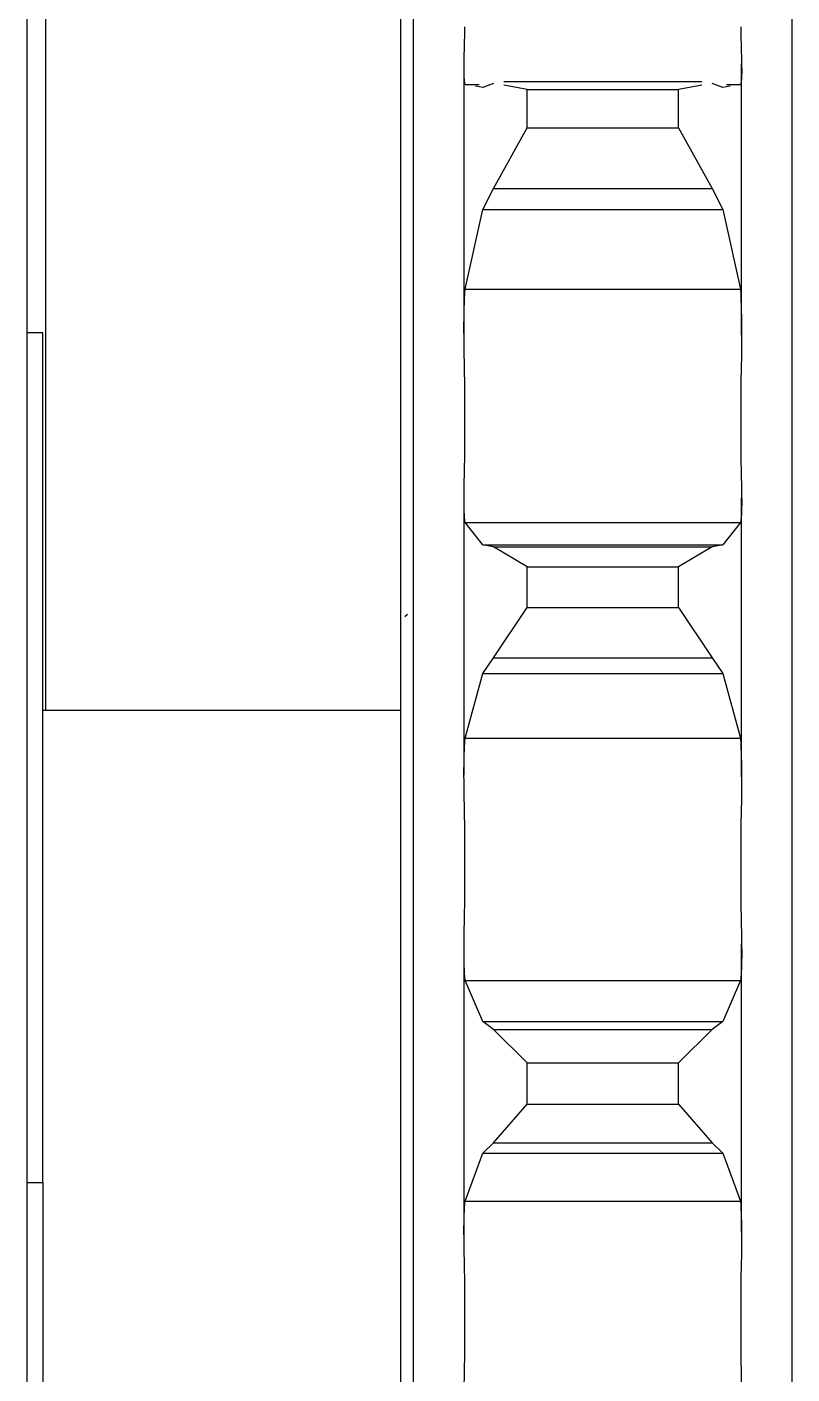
# Model space of a CAD drawing. Header units: millimetres. Extents: x -2889 to 8174, y 2447 to 8478.
# Drawn here: x 1766.856 to 1768.882, y 3479.365 to 3482.933 of the extents above; entities that cross this region are included whole.
import ezdxf

# ---------------------------------------------------------------- set-up
doc = ezdxf.new("R2010")
doc.units = ezdxf.units.MM

msp = doc.modelspace()

# ---------------------------------------------------------------- linework, layer by layer
at = {"color": 7, "linetype": 'Continuous', "lineweight": 25}
for p, q in [((1766.8563, 3527.1631), (1766.8563, 3468.1726)), ((1767.8458, 3480.668), (1767.8458, 3485.9726)), ((1766.9063, 3481.1226), (1766.9063, 3484.8907)), ((1768.0132, 3482.8184), (1768.0132, 3482.1154)), ((1768.7483, 3482.1169), (1768.7483, 3482.8353)), ((1768.0628, 3482.7726), (1768.0436, 3482.7757)), ((1768.0913, 3482.7833), (1768.0628, 3482.7726)), ((1768.6429, 3482.7872), (1768.1187, 3482.7872)), ((1768.1808, 3482.7673), (1768.1187, 3482.7784)), ((1768.6429, 3482.7784), (1768.5807, 3482.7673)), ((1768.6988, 3482.7726), (1768.6702, 3482.7833)), ((1768.718, 3482.7757), (1768.6988, 3482.7726)), ((1768.1808, 3482.6656), (1768.1808, 3482.7673)), ((1768.1808, 3482.7673), (1768.5807, 3482.7673)), ((1768.5807, 3482.6656), (1768.5807, 3482.7673)), ((1768.0913, 3482.5048), (1768.1808, 3482.6656)), ((1768.1808, 3482.6656), (1768.5807, 3482.6656)), ((1768.5807, 3482.6656), (1768.6702, 3482.5048)), ((1768.0628, 3482.4498), (1768.0913, 3482.5048)), ((1768.0913, 3482.5048), (1768.6702, 3482.5048)), ((1768.6702, 3482.5048), (1768.6988, 3482.4498)), ((1768.016, 3482.2386), (1768.0628, 3482.4498)), ((1768.0628, 3482.4498), (1768.6988, 3482.4498)), ((1768.6988, 3482.4498), (1768.7456, 3482.2386)), ((1768.016, 3482.2386), (1768.7456, 3482.2386)), ((1766.8983, 3482.1226), (1766.8563, 3482.1226)), ((1766.8983, 3479.8726), (1766.8983, 3482.1226)), ((1768.0157, 3481.8145), (1768.0157, 3481.9534)), ((1768.7458, 3481.9534), (1768.7458, 3481.8145)), ((1768.0132, 3481.6878), (1768.0132, 3480.9512)), ((1768.7483, 3480.9472), (1768.7483, 3481.686)), ((1768.0628, 3481.5613), (1768.016, 3481.6203)), ((1768.016, 3481.6203), (1768.7456, 3481.6203)), ((1768.7456, 3481.6203), (1768.6988, 3481.5613)), ((1768.0913, 3481.5562), (1768.0628, 3481.5613)), ((1768.0628, 3481.5613), (1768.6988, 3481.5613)), ((1768.1808, 3481.503), (1768.0913, 3481.5562)), ((1768.0913, 3481.5562), (1768.6702, 3481.5562)), ((1768.6702, 3481.5562), (1768.5807, 3481.503)), ((1768.6988, 3481.5613), (1768.6702, 3481.5562)), ((1768.1808, 3481.3958), (1768.1808, 3481.503)), ((1768.1808, 3481.503), (1768.5807, 3481.503)), ((1768.5807, 3481.3958), (1768.5807, 3481.503)), ((1768.0913, 3481.2624), (1768.1808, 3481.3958)), ((1768.1808, 3481.3958), (1768.5807, 3481.3958)), ((1768.5807, 3481.3958), (1768.6702, 3481.2624)), ((1767.864, 3481.3769), (1767.8563, 3481.3711)), ((1768.0628, 3481.2208), (1768.0913, 3481.2624)), ((1768.0913, 3481.2624), (1768.6702, 3481.2624)), ((1768.6702, 3481.2624), (1768.6988, 3481.2208)), ((1768.016, 3481.049), (1768.0628, 3481.2208)), ((1768.0628, 3481.2208), (1768.6988, 3481.2208)), ((1768.6988, 3481.2208), (1768.7456, 3481.049)), ((1767.8458, 3481.1226), (1766.8983, 3481.1226)), ((1768.016, 3481.049), (1768.7456, 3481.049)), ((1768.0157, 3480.6371), (1768.0157, 3480.7813)), ((1768.7458, 3480.7813), (1768.7458, 3480.6371)), ((1767.8458, 3473.3226), (1767.8458, 3480.668)), ((1768.0132, 3480.5012), (1768.0132, 3479.7225)), ((1768.7483, 3479.741), (1768.7483, 3480.504)), ((1768.0628, 3480.2988), (1768.016, 3480.4073)), ((1768.016, 3480.4073), (1768.7456, 3480.4073)), ((1768.7456, 3480.4073), (1768.6988, 3480.2988)), ((1768.0913, 3480.2779), (1768.0628, 3480.2988)), ((1768.0628, 3480.2988), (1768.6988, 3480.2988)), ((1768.1808, 3480.1893), (1768.0913, 3480.2779)), ((1768.0913, 3480.2779), (1768.6702, 3480.2779)), ((1768.6702, 3480.2779), (1768.5807, 3480.1893)), ((1768.6988, 3480.2988), (1768.6702, 3480.2779)), ((1768.1808, 3480.0797), (1768.1808, 3480.1893)), ((1768.1808, 3480.1893), (1768.5807, 3480.1893)), ((1768.5807, 3480.0797), (1768.5807, 3480.1893)), ((1768.0913, 3479.9777), (1768.1808, 3480.0797)), ((1768.1808, 3480.0797), (1768.5807, 3480.0797)), ((1768.5807, 3480.0797), (1768.6702, 3479.9777)), ((1768.016, 3479.8236), (1768.0628, 3479.9508)), ((1768.0628, 3479.9508), (1768.0913, 3479.9777)), ((1768.0628, 3479.9508), (1768.6988, 3479.9508)), ((1768.0913, 3479.9777), (1768.6702, 3479.9777)), ((1768.6702, 3479.9777), (1768.6988, 3479.9508)), ((1768.6988, 3479.9508), (1768.7456, 3479.8236)), ((1766.8983, 3479.8726), (1766.8983, 3478.0726)), ((1768.016, 3479.8236), (1768.7456, 3479.8236)), ((1768.0157, 3479.4365), (1768.0157, 3479.5815)), ((1768.7458, 3479.5815), (1768.7458, 3479.4365))]:
    msp.add_line(p, q, dxfattribs=at)
at = {"color": 8, "linetype": 'Continuous', "lineweight": 25}
for p, q in [((1767.8798, 3480.668), (1767.8798, 3485.9724)), ((1768.8817, 3480.668), (1768.8817, 3484.3324)), ((1768.016, 3482.7802), (1768.0536, 3482.7802)), ((1768.7079, 3482.7802), (1768.7456, 3482.7802)), ((1767.8798, 3473.3226), (1767.8798, 3480.668)), ((1768.8817, 3473.3226), (1768.8817, 3480.668)), ((1766.8563, 3479.8726), (1766.8983, 3479.8726))]:
    msp.add_line(p, q, dxfattribs=at)
at = {"color": 7, "linetype": 'Continuous', "lineweight": 25}
for points, knots in [([(1768.016, 3482.7802), (1768.0146, 3482.7921), (1768.012, 3482.8158), (1768.0149, 3482.8811), (1768.0156, 3482.9244), (1768.0157, 3482.9329)], [0, 0, 0, 0, 0.445397, 0.890613, 1, 1, 1, 1]), ([(1768.7458, 3482.9329), (1768.7463, 3482.9097), (1768.7474, 3482.8526), (1768.7494, 3482.8013), (1768.7465, 3482.7857), (1768.7456, 3482.7802)], [0, 0, 0, 0, 0.306845, 0.755857, 1, 1, 1, 1]), ([(1768.0157, 3481.9534), (1768.0153, 3481.9843), (1768.0141, 3482.0603), (1768.0122, 3482.1598), (1768.015, 3482.2181), (1768.016, 3482.2386)], [0, 0, 0, 0, 0.30685, 0.755863, 1, 1, 1, 1]), ([(1768.7456, 3482.2386), (1768.7469, 3482.1999), (1768.7495, 3482.1226), (1768.7466, 3482.0197), (1768.7459, 3481.9644), (1768.7458, 3481.9534)], [0, 0, 0, 0, 0.445374, 0.89059, 1, 1, 1, 1]), ([(1768.016, 3481.6203), (1768.0146, 3481.6395), (1768.012, 3481.6779), (1768.0149, 3481.7563), (1768.0156, 3481.8049), (1768.0157, 3481.8145)], [0, 0, 0, 0, 0.445392, 0.890608, 1, 1, 1, 1]), ([(1768.7458, 3481.8145), (1768.7463, 3481.7882), (1768.7474, 3481.7232), (1768.7494, 3481.6569), (1768.7465, 3481.6298), (1768.7456, 3481.6203)], [0, 0, 0, 0, 0.3068323, 0.7558449, 1, 1, 1, 1]), ([(1768.0157, 3480.7813), (1768.0153, 3480.8119), (1768.0141, 3480.8873), (1768.0122, 3480.9803), (1768.015, 3481.0311), (1768.016, 3481.049)], [0, 0, 0, 0, 0.306841, 0.755854, 1, 1, 1, 1]), ([(1768.7456, 3481.049), (1768.7469, 3481.0149), (1768.7495, 3480.9467), (1768.7466, 3480.8476), (1768.7459, 3480.7922), (1768.7458, 3480.7813)], [0, 0, 0, 0, 0.445383, 0.890599, 1, 1, 1, 1]), ([(1768.016, 3480.4073), (1768.0146, 3480.4333), (1768.012, 3480.4852), (1768.0149, 3480.5742), (1768.0156, 3480.6268), (1768.0157, 3480.6371)], [0, 0, 0, 0, 0.445383, 0.890599, 1, 1, 1, 1]), ([(1768.7458, 3480.6371), (1768.7463, 3480.6084), (1768.7474, 3480.5375), (1768.7494, 3480.4584), (1768.7465, 3480.4206), (1768.7456, 3480.4073)], [0, 0, 0, 0, 0.306841, 0.755854, 1, 1, 1, 1]), ([(1768.0157, 3479.5815), (1768.0153, 3479.611), (1768.0141, 3479.6836), (1768.0122, 3479.7671), (1768.015, 3479.8089), (1768.016, 3479.8236)], [0, 0, 0, 0, 0.306832, 0.755845, 1, 1, 1, 1]), ([(1768.7456, 3479.8236), (1768.7469, 3479.7951), (1768.7495, 3479.7382), (1768.7466, 3479.6458), (1768.7459, 3479.5921), (1768.7458, 3479.5815)], [0, 0, 0, 0, 0.445392, 0.890608, 1, 1, 1, 1]), ([(1768.016, 3479.178), (1768.0146, 3479.21), (1768.012, 3479.2739), (1768.0149, 3479.3708), (1768.0156, 3479.4257), (1768.0157, 3479.4365)], [0, 0, 0, 0, 0.4453744, 0.8905904, 1, 1, 1, 1]), ([(1768.7458, 3479.4365), (1768.7463, 3479.4062), (1768.7474, 3479.3316), (1768.7494, 3479.2421), (1768.7465, 3479.1947), (1768.7456, 3479.178)], [0, 0, 0, 0, 0.30685, 0.755863, 1, 1, 1, 1])]:
    msp.add_open_spline(points, degree=3, knots=knots, dxfattribs=at)

doc.saveas('drawing.dxf')
